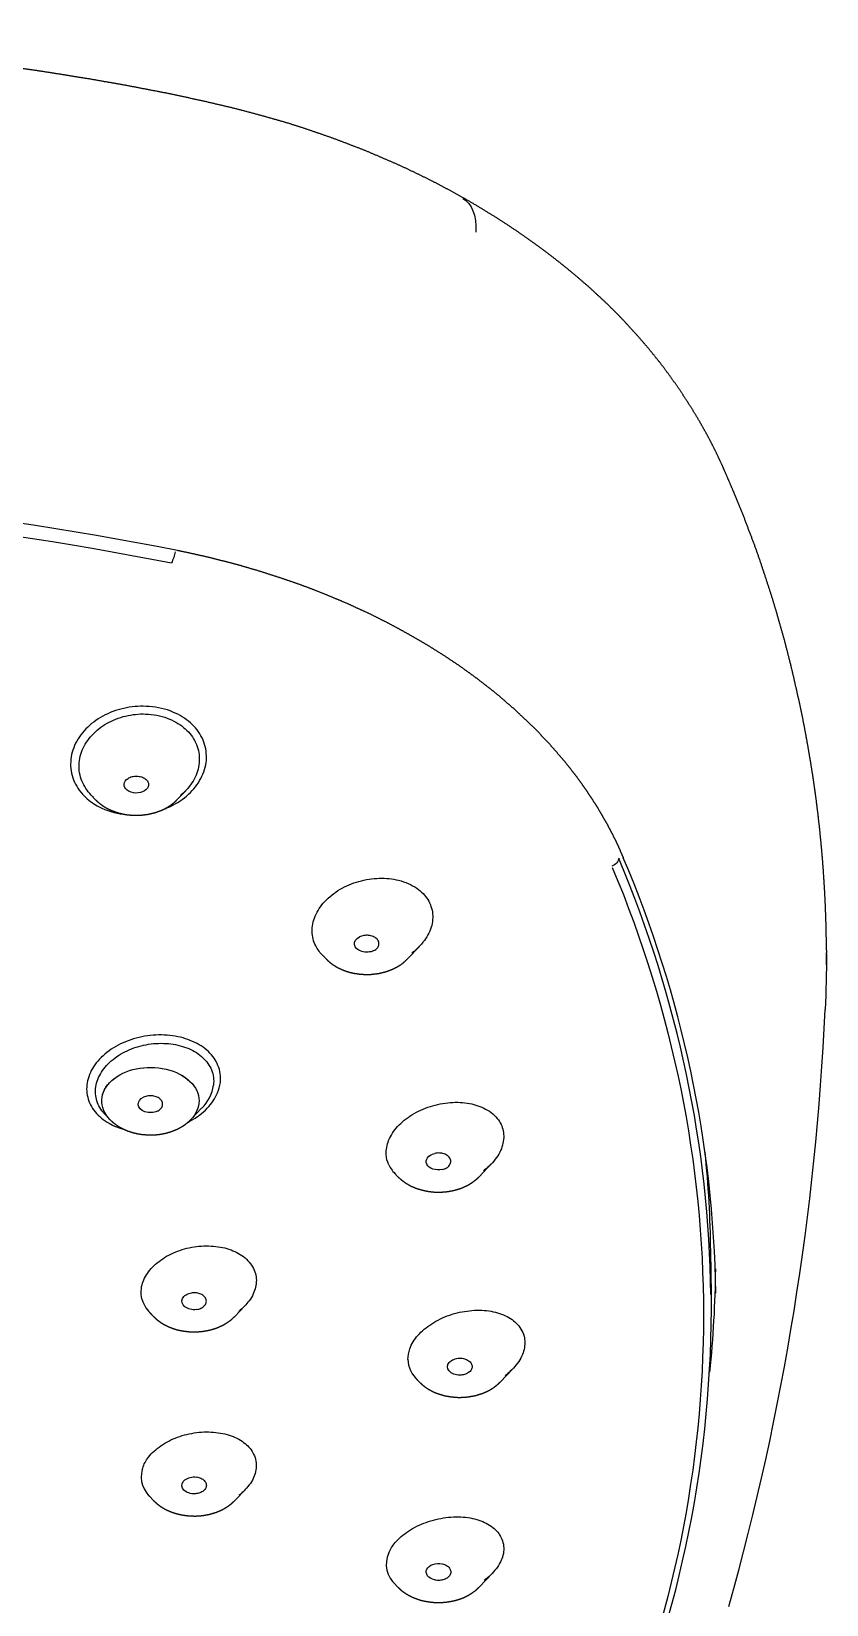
# Model space of a CAD drawing. Header units: millimetres. Extents: x 5066 to 5486, y -1867 to -1273.
# Drawn here: x 5234.27 to 5239.45, y -1577.36 to -1567.1 of the extents above; entities that cross this region are included whole.
import ezdxf

# ---------------------------------------------------------------- set-up
doc = ezdxf.new("R2010")
doc.units = ezdxf.units.MM
doc.header["$LTSCALE"] = 7
doc.header["$MEASUREMENT"] = 0
doc.layers.add('DWG', color=7, linetype='CONTINUOUS')

msp = doc.modelspace()

# ---------------------------------------------------------------- linework, layer by layer
at = {"layer": 'DWG'}
for p, q in [((5234.685, -1572.114), (5234.653, -1572.08)), ((5235.215, -1572.114), (5235.272, -1572.054)), ((5236.188, -1573.151), (5236.159, -1573.121)), ((5236.717, -1573.151), (5236.796, -1573.069)), ((5234.777, -1574.198), (5234.745, -1574.164)), ((5235.306, -1574.198), (5235.376, -1574.125)), ((5236.655, -1574.571), (5236.634, -1574.548)), ((5237.185, -1574.571), (5237.264, -1574.488)), ((5238.694, -1575.056), (5238.698, -1575.339)), ((5235.062, -1575.482), (5235.037, -1575.456)), ((5235.592, -1575.482), (5235.658, -1575.413)), ((5236.794, -1575.909), (5236.772, -1575.886)), ((5237.323, -1575.909), (5237.405, -1575.824)), ((5235.592, -1576.683), (5235.662, -1576.61)), ((5235.062, -1576.683), (5235.034, -1576.653)), ((5236.655, -1577.247), (5236.628, -1577.219)), ((5237.185, -1577.247), (5237.271, -1577.157))]:
    msp.add_line(p, q, dxfattribs=at)
for centre, radius, start, end in [((5230.959, -1591.988), 21.918, 78.7955, 101.2049), ((5234.918, -1571.744), 0.466, 243.0856, 263.6301), ((5231.185, -1575.451), 7.544, 0.9081, 23.0914), ((5235.315, -1573.124), 4.134, 359.0893, 0.1823), ((5222.084, -1572.68), 17.375, 344.3249, 357.355), ((5235.194, -1573.937), 0.262, 314.1483, 351.8522), ((5231.411, -1575.144), 7.284, 0.6852, 5.7708), ((5236.778, -1574.408), 0.201, 205.0884, 228.421), ((5235.183, -1575.315), 0.203, 196.7397, 229.1926), ((5231.133, -1575.402), 7.566, 336.9011, 0.4698), ((5236.902, -1575.759), 0.182, 180.7717, 229.1116), ((5235.16, -1576.528), 0.178, 164.4391, 231.4262), ((5236.751, -1577.099), 0.172, 154.0629, 230.7637)]:
    msp.add_arc(centre, radius, start, end, dxfattribs=at)
at = {"layer": 'DWG', "extrusion": (0, 0, -1)}
for centre, major_axis, start_param, end_param in [((5234.95, -1572.014), (0.08, 0), 0.628319, 3.769911), ((5236.452, -1573.052), (-0.08, 0), 4.08407, 7.225663), ((5235.042, -1574.077), (0.317, 0), 2.557158, 6.283185), ((5235.042, -1574.077), (0.317, 0), 2.552544, 6.283185), ((5235.042, -1574.098), (-0.08, 0), 4.12334, 7.264933), ((5235.042, -1574.077), (0.317, 0), 0, 0.584435), ((5236.92, -1574.472), (-0.08, 0), 4.39823, 7.539822), ((5223.459, -1575.101), (15.266, 0), 0.006774, 0.070623), ((5235.327, -1575.383), (-0.08, 0), 4.516039, 7.657632), ((5237.059, -1575.81), (0.08, 0), 1.570796, 4.712389), ((5235.327, -1576.584), (0.08, 0), 1.767146, 4.908739), ((5236.92, -1577.148), (0.08, 0), 1.884956, 5.026548)]:
    msp.add_ellipse(centre, major_axis=major_axis, ratio=0.690882, start_param=start_param, end_param=end_param, dxfattribs=at)
at = {"layer": 'DWG'}
for points, degree, knots in [([(5237.08, -1568.187), (5237.014, -1568.151), (5236.948, -1568.115), (5236.881, -1568.08), (5236.812, -1568.046), (5236.744, -1568.013), (5236.674, -1567.98), (5236.603, -1567.949), (5236.532, -1567.918), (5236.46, -1567.888), (5236.388, -1567.859), (5236.315, -1567.831), (5236.241, -1567.803), (5236.167, -1567.777), (5236.092, -1567.751), (5236.017, -1567.726), (5235.941, -1567.702), (5235.865, -1567.68), (5235.788, -1567.658), (5235.711, -1567.637), (5235.633, -1567.616), (5235.552, -1567.596), (5235.471, -1567.577), (5235.389, -1567.558), (5235.307, -1567.54), (5235.225, -1567.522), (5235.143, -1567.505), (5235.06, -1567.489), (5234.977, -1567.473), (5234.894, -1567.457), (5234.811, -1567.442), (5234.728, -1567.428), (5234.645, -1567.413), (5234.561, -1567.4), (5234.478, -1567.386), (5234.394, -1567.373), (5234.31, -1567.36), (5234.226, -1567.348), (5234.143, -1567.335), (5234.059, -1567.323), (5233.906, -1567.302), (5233.752, -1567.282), (5233.599, -1567.262), (5233.445, -1567.244), (5233.291, -1567.227), (5233.136, -1567.211), (5232.981, -1567.197), (5232.826, -1567.183), (5232.671, -1567.17), (5232.516, -1567.159), (5232.361, -1567.148), (5232.205, -1567.139), (5232.049, -1567.131), (5231.894, -1567.123), (5231.738, -1567.117), (5231.582, -1567.112), (5231.426, -1567.108), (5231.27, -1567.106), (5231.114, -1567.104), (5230.959, -1567.103)], 1, [0, 0, 0.410021, 0.820042, 1.230063, 1.640085, 2.050106, 2.460127, 2.870148, 3.280169, 3.69019, 4.100211, 4.510233, 4.920254, 5.330275, 5.740296, 6.150317, 6.560338, 6.970359, 7.380381, 7.790402, 8.200423, 8.627959, 9.055496, 9.483032, 9.910568, 10.338105, 10.765641, 11.193177, 11.620714, 12.04825, 12.475786, 12.903323, 13.330859, 13.758396, 14.185932, 14.613468, 15.041005, 15.468541, 15.896077, 16.323614, 17.102362, 17.881109, 18.659857, 19.438605, 20.217353, 20.996101, 21.774849, 22.553596, 23.332344, 24.111092, 24.88984, 25.668588, 26.447336, 27.226083, 28.004831, 28.783579, 29.562327, 30.341075, 31.119823, 31.89857, 31.89857]), ([(5239.449, -1573.094), (5239.448, -1573.005), (5239.446, -1572.916), (5239.443, -1572.827), (5239.439, -1572.738), (5239.434, -1572.65), (5239.428, -1572.561), (5239.421, -1572.472), (5239.413, -1572.384), (5239.404, -1572.295), (5239.394, -1572.207), (5239.383, -1572.119), (5239.371, -1572.03), (5239.358, -1571.942), (5239.344, -1571.855), (5239.329, -1571.767), (5239.313, -1571.679), (5239.296, -1571.59), (5239.278, -1571.501), (5239.258, -1571.413), (5239.238, -1571.324), (5239.217, -1571.236), (5239.195, -1571.148), (5239.172, -1571.06), (5239.147, -1570.973), (5239.122, -1570.885), (5239.096, -1570.798), (5239.068, -1570.711), (5239.039, -1570.623), (5239.01, -1570.536), (5238.979, -1570.449), (5238.946, -1570.362), (5238.913, -1570.275), (5238.878, -1570.188), (5238.842, -1570.101), (5238.805, -1570.014), (5238.767, -1569.927), (5238.745, -1569.88), (5238.722, -1569.832), (5238.698, -1569.785), (5238.673, -1569.737), (5238.646, -1569.689), (5238.619, -1569.641), (5238.591, -1569.594), (5238.561, -1569.546), (5238.531, -1569.499), (5238.5, -1569.452), (5238.468, -1569.405), (5238.434, -1569.358), (5238.401, -1569.312), (5238.366, -1569.266), (5238.33, -1569.221), (5238.294, -1569.176), (5238.256, -1569.132), (5238.218, -1569.088), (5238.179, -1569.045), (5238.14, -1569.002), (5238.096, -1568.956), (5238.05, -1568.91), (5238.004, -1568.865), (5237.956, -1568.821), (5237.908, -1568.776), (5237.858, -1568.733), (5237.808, -1568.69), (5237.757, -1568.648), (5237.705, -1568.606), (5237.652, -1568.565), (5237.598, -1568.524), (5237.543, -1568.484), (5237.488, -1568.445), (5237.432, -1568.406), (5237.375, -1568.368), (5237.317, -1568.33), (5237.259, -1568.294), (5237.2, -1568.258), (5237.14, -1568.222), (5237.08, -1568.187)], 1, [0, 0, 0.626196, 1.252392, 1.878588, 2.504784, 3.13098, 3.757176, 4.383372, 5.009568, 5.635764, 6.26196, 6.888156, 7.514352, 8.140548, 8.766744, 9.39294, 10.019136, 10.65688, 11.294625, 11.932369, 12.570114, 13.207858, 13.845602, 14.483347, 15.121091, 15.758836, 16.39658, 17.034325, 17.672069, 18.309814, 18.947558, 19.585303, 20.223047, 20.860791, 21.498536, 22.13628, 22.774025, 23.120874, 23.467722, 23.814571, 24.16142, 24.508269, 24.855118, 25.201966, 25.548815, 25.895664, 26.242513, 26.589362, 26.93621, 27.283059, 27.629908, 27.976757, 28.323606, 28.670454, 29.017303, 29.364152, 29.711001, 30.094111, 30.477221, 30.860332, 31.243442, 31.626553, 32.009663, 32.392773, 32.775884, 33.158994, 33.542104, 33.925215, 34.308325, 34.691436, 35.074546, 35.457656, 35.840767, 36.223877, 36.606987, 36.990098, 37.373208, 37.373208]), ([(5238.126, -1572.492), (5238.107, -1572.449), (5238.088, -1572.406), (5238.067, -1572.363), (5238.045, -1572.32), (5238.023, -1572.278), (5237.999, -1572.236), (5237.975, -1572.194), (5237.95, -1572.152), (5237.923, -1572.111), (5237.896, -1572.07), (5237.868, -1572.029), (5237.839, -1571.988), (5237.809, -1571.948), (5237.778, -1571.908), (5237.746, -1571.868), (5237.713, -1571.829), (5237.679, -1571.79), (5237.645, -1571.751), (5237.609, -1571.713), (5237.573, -1571.675), (5237.536, -1571.638), (5237.498, -1571.6), (5237.459, -1571.564), (5237.42, -1571.527), (5237.379, -1571.492), (5237.338, -1571.456), (5237.299, -1571.423), (5237.259, -1571.391), (5237.219, -1571.36), (5237.178, -1571.328), (5237.136, -1571.297), (5237.094, -1571.267), (5237.051, -1571.236), (5237.007, -1571.207), (5236.963, -1571.177), (5236.918, -1571.149), (5236.872, -1571.12), (5236.826, -1571.092), (5236.779, -1571.065), (5236.732, -1571.038), (5236.684, -1571.011), (5236.636, -1570.985), (5236.587, -1570.959), (5236.538, -1570.934), (5236.488, -1570.909), (5236.437, -1570.885), (5236.386, -1570.862), (5236.335, -1570.838), (5236.283, -1570.816), (5236.23, -1570.794), (5236.177, -1570.772), (5236.124, -1570.751), (5236.07, -1570.73), (5236.016, -1570.71), (5235.961, -1570.691), (5235.906, -1570.672), (5235.85, -1570.654), (5235.795, -1570.636), (5235.738, -1570.618), (5235.682, -1570.602), (5235.625, -1570.585), (5235.568, -1570.57), (5235.51, -1570.555), (5235.452, -1570.54), (5235.394, -1570.526), (5235.335, -1570.513), (5235.277, -1570.5), (5235.218, -1570.488)], 1, [3.42392, 3.42392, 3.439399, 3.454878, 3.470357, 3.485836, 3.501315, 3.516795, 3.532274, 3.547753, 3.563232, 3.578711, 3.59419, 3.609669, 3.625148, 3.640627, 3.656106, 3.671586, 3.687065, 3.702544, 3.718023, 3.733502, 3.748981, 3.76446, 3.779939, 3.795418, 3.810898, 3.826377, 3.84075, 3.855124, 3.869497, 3.88387, 3.898244, 3.912617, 3.926991, 3.941364, 3.955738, 3.970111, 3.984485, 3.998858, 4.013232, 4.027605, 4.041978, 4.056352, 4.070725, 4.085099, 4.099472, 4.113846, 4.128219, 4.142593, 4.156966, 4.17134, 4.185713, 4.200086, 4.21446, 4.228833, 4.243207, 4.25758, 4.271954, 4.286327, 4.300701, 4.315074, 4.329448, 4.343821, 4.358194, 4.372568, 4.386941, 4.401315, 4.415688, 4.430062, 4.430062]), ([(5235.131, -1572.174), (5235.14, -1572.171), (5235.148, -1572.167), (5235.156, -1572.164), (5235.2, -1572.144), (5235.242, -1572.119), (5235.277, -1572.089), (5235.312, -1572.059), (5235.342, -1572.025), (5235.363, -1571.988), (5235.385, -1571.951), (5235.399, -1571.911), (5235.405, -1571.871), (5235.41, -1571.831), (5235.407, -1571.79), (5235.395, -1571.752), (5235.384, -1571.714), (5235.363, -1571.677), (5235.336, -1571.645), (5235.309, -1571.614), (5235.274, -1571.586), (5235.235, -1571.563), (5235.215, -1571.552), (5235.193, -1571.543), (5235.171, -1571.534), (5235.123, -1571.516), (5235.069, -1571.506), (5235.014, -1571.504), (5234.965, -1571.502), (5234.915, -1571.506), (5234.868, -1571.517), (5234.82, -1571.528), (5234.773, -1571.545), (5234.732, -1571.568), (5234.69, -1571.591), (5234.652, -1571.619), (5234.621, -1571.651), (5234.59, -1571.684), (5234.564, -1571.721), (5234.548, -1571.759), (5234.531, -1571.798), (5234.522, -1571.839), (5234.522, -1571.88), (5234.521, -1571.92), (5234.53, -1571.96), (5234.547, -1571.998), (5234.564, -1572.035), (5234.589, -1572.069), (5234.621, -1572.099), (5234.646, -1572.122), (5234.675, -1572.142), (5234.708, -1572.159)], 3, [0.1589889, 0.1589889, 0.1589889, 0.1589889, 0.1685971, 0.1685971, 0.1685971, 0.2221921, 0.2221921, 0.2221921, 0.2765283, 0.2765283, 0.2765283, 0.3312981, 0.3312981, 0.3312981, 0.3860439, 0.3860439, 0.3860439, 0.4403562, 0.4403562, 0.4403562, 0.4940208, 0.4940208, 0.4940208, 0.5207093, 0.5207093, 0.5207093, 0.5798719, 0.5798719, 0.5798719, 0.6325164, 0.6325164, 0.6325164, 0.6854549, 0.6854549, 0.6854549, 0.7390417, 0.7390417, 0.7390417, 0.7933997, 0.7933997, 0.7933997, 0.848304, 0.848304, 0.848304, 0.9032088, 0.9032088, 0.9032088, 0.9575028, 0.9575028, 0.9575028, 1, 1, 1, 1]), ([(5234.671, -1572.097), (5234.67, -1572.096), (5234.668, -1572.094), (5234.666, -1572.093), (5234.638, -1572.067), (5234.616, -1572.036), (5234.601, -1572.003), (5234.585, -1571.97), (5234.577, -1571.934), (5234.577, -1571.898), (5234.576, -1571.862), (5234.584, -1571.824), (5234.598, -1571.789), (5234.612, -1571.754), (5234.634, -1571.721), (5234.662, -1571.691), (5234.689, -1571.662), (5234.722, -1571.635), (5234.759, -1571.614), (5234.796, -1571.594), (5234.837, -1571.577), (5234.88, -1571.567), (5234.923, -1571.557), (5234.967, -1571.552), (5235.011, -1571.554), (5235.06, -1571.555), (5235.108, -1571.565), (5235.152, -1571.581), (5235.171, -1571.588), (5235.19, -1571.597), (5235.208, -1571.607), (5235.244, -1571.627), (5235.275, -1571.653), (5235.299, -1571.681), (5235.323, -1571.71), (5235.341, -1571.744), (5235.351, -1571.778), (5235.361, -1571.813), (5235.363, -1571.85), (5235.358, -1571.886), (5235.353, -1571.922), (5235.34, -1571.958), (5235.32, -1571.991), (5235.3, -1572.024), (5235.274, -1572.055), (5235.242, -1572.082), (5235.24, -1572.083), (5235.239, -1572.085), (5235.237, -1572.086)], 3, [0.0387168, 0.0387168, 0.0387168, 0.0387168, 0.0419095, 0.0419095, 0.0419095, 0.0956204, 0.0956204, 0.0956204, 0.1502016, 0.1502016, 0.1502016, 0.2050524, 0.2050524, 0.2050524, 0.2595771, 0.2595771, 0.2595771, 0.3134825, 0.3134825, 0.3134825, 0.3668367, 0.3668367, 0.3668367, 0.4199595, 0.4199595, 0.4199595, 0.4797087, 0.4797087, 0.4797087, 0.5066625, 0.5066625, 0.5066625, 0.5608613, 0.5608613, 0.5608613, 0.6156673, 0.6156673, 0.6156673, 0.6708093, 0.6708093, 0.6708093, 0.7258137, 0.7258137, 0.7258137, 0.780165, 0.780165, 0.780165, 0.7828496, 0.7828496, 0.7828496, 0.7828496]), ([(5234.685, -1572.114), (5234.696, -1572.124), (5234.707, -1572.134), (5234.719, -1572.143), (5234.731, -1572.152), (5234.744, -1572.16), (5234.758, -1572.168), (5234.772, -1572.175), (5234.787, -1572.182), (5234.803, -1572.188), (5234.819, -1572.194), (5234.835, -1572.199), (5234.852, -1572.203), (5234.869, -1572.207), (5234.886, -1572.21), (5234.903, -1572.212), (5234.921, -1572.213), (5234.938, -1572.214), (5234.956, -1572.214), (5234.973, -1572.214), (5234.991, -1572.212), (5235.008, -1572.21), (5235.025, -1572.208), (5235.042, -1572.204), (5235.059, -1572.2), (5235.076, -1572.196), (5235.092, -1572.19), (5235.108, -1572.184), (5235.123, -1572.178), (5235.138, -1572.17), (5235.152, -1572.162), (5235.166, -1572.154), (5235.179, -1572.145), (5235.192, -1572.135), (5235.204, -1572.125), (5235.215, -1572.114)], 1, [0.584435, 0.584435, 0.63789, 0.691346, 0.744802, 0.798258, 0.851714, 0.90517, 0.961835, 1.018501, 1.075167, 1.131833, 1.188499, 1.245165, 1.302426, 1.359688, 1.41695, 1.474212, 1.531473, 1.588735, 1.645971, 1.703206, 1.760441, 1.817677, 1.874912, 1.932147, 1.989402, 2.046657, 2.103912, 2.161167, 2.218422, 2.275677, 2.331974, 2.38827, 2.444566, 2.500862, 2.557158, 2.557158]), ([(5236.168, -1573.131), (5236.148, -1573.112), (5236.132, -1573.09), (5236.12, -1573.066), (5236.105, -1573.037), (5236.097, -1573.005), (5236.096, -1572.973), (5236.095, -1572.939), (5236.102, -1572.905), (5236.116, -1572.872), (5236.13, -1572.838), (5236.152, -1572.806), (5236.179, -1572.776), (5236.207, -1572.747), (5236.241, -1572.72), (5236.278, -1572.697), (5236.316, -1572.675), (5236.358, -1572.657), (5236.401, -1572.645), (5236.444, -1572.633), (5236.49, -1572.626), (5236.534, -1572.625), (5236.577, -1572.624), (5236.62, -1572.628), (5236.66, -1572.638), (5236.704, -1572.649), (5236.744, -1572.667), (5236.778, -1572.69), (5236.793, -1572.7), (5236.807, -1572.712), (5236.819, -1572.725), (5236.843, -1572.749), (5236.861, -1572.778), (5236.871, -1572.809), (5236.882, -1572.84), (5236.885, -1572.873), (5236.88, -1572.907), (5236.876, -1572.94), (5236.863, -1572.975), (5236.844, -1573.007), (5236.824, -1573.039), (5236.797, -1573.071), (5236.765, -1573.098), (5236.759, -1573.103), (5236.753, -1573.108), (5236.746, -1573.113)], 3, [0, 0, 0, 0, 0.0420573, 0.0420573, 0.0420573, 0.0946403, 0.0946403, 0.0946403, 0.1482071, 0.1482071, 0.1482071, 0.2025926, 0.2025926, 0.2025926, 0.2573559, 0.2573559, 0.2573559, 0.3120156, 0.3120156, 0.3120156, 0.3662358, 0.3662358, 0.3662358, 0.4198709, 0.4198709, 0.4198709, 0.4793399, 0.4793399, 0.4793399, 0.506206, 0.506206, 0.506206, 0.5594941, 0.5594941, 0.5594941, 0.61334, 0.61334, 0.61334, 0.6679531, 0.6679531, 0.6679531, 0.7231612, 0.7231612, 0.7231612, 0.7337944, 0.7337944, 0.7337944, 0.7337944]), ([(5236.188, -1573.151), (5236.198, -1573.162), (5236.21, -1573.172), (5236.221, -1573.181), (5236.234, -1573.19), (5236.247, -1573.198), (5236.26, -1573.206), (5236.275, -1573.213), (5236.29, -1573.22), (5236.305, -1573.226), (5236.321, -1573.232), (5236.337, -1573.237), (5236.354, -1573.241), (5236.371, -1573.245), (5236.388, -1573.247), (5236.405, -1573.25), (5236.423, -1573.251), (5236.44, -1573.252), (5236.458, -1573.252), (5236.475, -1573.252), (5236.493, -1573.25), (5236.51, -1573.248), (5236.528, -1573.246), (5236.545, -1573.242), (5236.561, -1573.238), (5236.578, -1573.234), (5236.594, -1573.228), (5236.61, -1573.222), (5236.625, -1573.216), (5236.64, -1573.208), (5236.655, -1573.2), (5236.668, -1573.192), (5236.682, -1573.183), (5236.694, -1573.173), (5236.706, -1573.162), (5236.717, -1573.151)], 1, [0.584435, 0.584435, 0.63789, 0.691346, 0.744802, 0.798258, 0.851714, 0.90517, 0.961835, 1.018501, 1.075167, 1.131833, 1.188499, 1.245165, 1.302426, 1.359688, 1.41695, 1.474212, 1.531473, 1.588735, 1.645971, 1.703206, 1.760441, 1.817677, 1.874912, 1.932147, 1.989402, 2.046657, 2.103912, 2.161167, 2.218422, 2.275677, 2.331974, 2.38827, 2.444566, 2.500862, 2.557158, 2.557158]), ([(5235.498, -1573.956), (5235.502, -1573.918), (5235.497, -1573.88), (5235.482, -1573.845), (5235.469, -1573.812), (5235.448, -1573.782), (5235.42, -1573.755), (5235.392, -1573.729), (5235.357, -1573.706), (5235.317, -1573.689), (5235.278, -1573.671), (5235.233, -1573.659), (5235.186, -1573.652), (5235.139, -1573.646), (5235.089, -1573.645), (5235.041, -1573.65), (5234.992, -1573.656), (5234.943, -1573.667), (5234.897, -1573.684), (5234.852, -1573.701), (5234.809, -1573.724), (5234.772, -1573.75), (5234.735, -1573.777), (5234.704, -1573.808), (5234.68, -1573.841), (5234.657, -1573.874), (5234.64, -1573.91), (5234.632, -1573.946), (5234.624, -1573.982), (5234.624, -1574.018), (5234.633, -1574.052), (5234.641, -1574.087), (5234.658, -1574.119), (5234.682, -1574.148), (5234.705, -1574.177), (5234.737, -1574.203), (5234.773, -1574.223), (5234.802, -1574.24), (5234.836, -1574.254), (5234.872, -1574.263)], 3, [0, 0, 0, 0, 0.0823919, 0.0823919, 0.0823919, 0.1585683, 0.1585683, 0.1585683, 0.2348735, 0.2348735, 0.2348735, 0.3115459, 0.3115459, 0.3115459, 0.3886784, 0.3886784, 0.3886784, 0.4662165, 0.4662165, 0.4662165, 0.5439755, 0.5439755, 0.5439755, 0.6216809, 0.6216809, 0.6216809, 0.6990356, 0.6990356, 0.6990356, 0.775838, 0.775838, 0.775838, 0.8521066, 0.8521066, 0.8521066, 0.9281309, 0.9281309, 0.9281309, 0.9907057, 0.9907057, 0.9907057, 0.9907057]), ([(5234.746, -1574.165), (5234.741, -1574.16), (5234.737, -1574.155), (5234.733, -1574.15), (5234.712, -1574.125), (5234.697, -1574.096), (5234.69, -1574.066), (5234.682, -1574.036), (5234.682, -1574.004), (5234.688, -1573.972), (5234.695, -1573.941), (5234.709, -1573.909), (5234.73, -1573.879), (5234.75, -1573.849), (5234.778, -1573.821), (5234.81, -1573.797), (5234.842, -1573.773), (5234.879, -1573.753), (5234.919, -1573.737), (5234.959, -1573.722), (5235.003, -1573.711), (5235.046, -1573.705), (5235.089, -1573.7), (5235.134, -1573.7), (5235.175, -1573.705), (5235.217, -1573.71), (5235.257, -1573.721), (5235.292, -1573.736), (5235.327, -1573.751), (5235.359, -1573.771), (5235.384, -1573.795), (5235.409, -1573.818), (5235.428, -1573.846), (5235.44, -1573.875), (5235.453, -1573.906), (5235.457, -1573.94), (5235.453, -1573.974)], 3, [0.1314311, 0.1314311, 0.1314311, 0.1314311, 0.1467169, 0.1467169, 0.1467169, 0.2222308, 0.2222308, 0.2222308, 0.2983464, 0.2983464, 0.2983464, 0.3751965, 0.3751965, 0.3751965, 0.452648, 0.452648, 0.452648, 0.5304215, 0.5304215, 0.5304215, 0.6082195, 0.6082195, 0.6082195, 0.6858094, 0.6858094, 0.6858094, 0.7630757, 0.7630757, 0.7630757, 0.8400485, 0.8400485, 0.8400485, 0.9169081, 0.9169081, 0.9169081, 1, 1, 1, 1]), ([(5235.286, -1574.217), (5235.292, -1574.214), (5235.298, -1574.211), (5235.304, -1574.207), (5235.345, -1574.184), (5235.382, -1574.156), (5235.412, -1574.125), (5235.442, -1574.094), (5235.465, -1574.06), (5235.479, -1574.025), (5235.489, -1574.002), (5235.495, -1573.979), (5235.498, -1573.956), (5235.498, -1573.956), (5235.498, -1573.956), (5235.498, -1573.956)], 3, [0.5003189, 0.5003189, 0.5003189, 0.5003189, 0.526916, 0.526916, 0.526916, 0.7070222, 0.7070222, 0.7070222, 0.886111, 0.886111, 0.886111, 0.9999855, 0.9999855, 0.9999855, 1, 1, 1, 1]), ([(5236.596, -1574.494), (5236.586, -1574.472), (5236.58, -1574.449), (5236.579, -1574.426), (5236.578, -1574.396), (5236.583, -1574.364), (5236.595, -1574.334), (5236.608, -1574.303), (5236.628, -1574.272), (5236.653, -1574.244), (5236.679, -1574.216), (5236.712, -1574.189), (5236.747, -1574.167), (5236.784, -1574.145), (5236.825, -1574.126), (5236.867, -1574.113), (5236.909, -1574.099), (5236.954, -1574.091), (5236.997, -1574.087), (5237.04, -1574.084), (5237.083, -1574.086), (5237.122, -1574.094), (5237.16, -1574.101), (5237.196, -1574.113), (5237.227, -1574.13), (5237.262, -1574.148), (5237.291, -1574.173), (5237.311, -1574.201), (5237.319, -1574.214), (5237.326, -1574.226), (5237.332, -1574.24), (5237.343, -1574.268), (5237.347, -1574.298), (5237.344, -1574.329), (5237.341, -1574.36), (5237.33, -1574.393), (5237.313, -1574.423), (5237.295, -1574.454), (5237.27, -1574.485), (5237.239, -1574.512), (5237.231, -1574.519), (5237.223, -1574.526), (5237.214, -1574.532)], 3, [0, 0, 0, 0, 0.0412709, 0.0412709, 0.0412709, 0.0936699, 0.0936699, 0.0936699, 0.1473235, 0.1473235, 0.1473235, 0.2021135, 0.2021135, 0.2021135, 0.2574531, 0.2574531, 0.2574531, 0.3125556, 0.3125556, 0.3125556, 0.3668115, 0.3668115, 0.3668115, 0.419994, 0.419994, 0.419994, 0.4799952, 0.4799952, 0.4799952, 0.5053086, 0.5053086, 0.5053086, 0.5583663, 0.5583663, 0.5583663, 0.6125258, 0.6125258, 0.6125258, 0.6678124, 0.6678124, 0.6678124, 0.6825038, 0.6825038, 0.6825038, 0.6825038]), ([(5234.777, -1574.198), (5234.788, -1574.208), (5234.799, -1574.218), (5234.811, -1574.227), (5234.823, -1574.236), (5234.836, -1574.244), (5234.849, -1574.252), (5234.864, -1574.259), (5234.879, -1574.266), (5234.895, -1574.273), (5234.91, -1574.278), (5234.927, -1574.283), (5234.943, -1574.287), (5234.96, -1574.291), (5234.977, -1574.294), (5234.995, -1574.296), (5235.012, -1574.297), (5235.03, -1574.298), (5235.047, -1574.298), (5235.065, -1574.298), (5235.082, -1574.297), (5235.1, -1574.295), (5235.117, -1574.292), (5235.134, -1574.289), (5235.151, -1574.285), (5235.167, -1574.28), (5235.183, -1574.275), (5235.199, -1574.268), (5235.215, -1574.262), (5235.23, -1574.254), (5235.244, -1574.246), (5235.258, -1574.238), (5235.271, -1574.229), (5235.283, -1574.219), (5235.295, -1574.209), (5235.306, -1574.198)], 1, [0.584435, 0.584435, 0.63789, 0.691346, 0.744802, 0.798258, 0.851714, 0.90517, 0.961835, 1.018501, 1.075167, 1.131833, 1.188499, 1.245165, 1.302426, 1.359688, 1.41695, 1.474212, 1.531473, 1.588735, 1.645971, 1.703206, 1.760441, 1.817677, 1.874912, 1.932147, 1.989402, 2.046657, 2.103912, 2.161167, 2.218422, 2.275677, 2.331974, 2.38827, 2.444566, 2.500862, 2.557158, 2.557158]), ([(5236.655, -1574.571), (5236.666, -1574.581), (5236.677, -1574.591), (5236.689, -1574.6), (5236.701, -1574.609), (5236.714, -1574.617), (5236.728, -1574.625), (5236.742, -1574.633), (5236.757, -1574.639), (5236.773, -1574.646), (5236.789, -1574.651), (5236.805, -1574.656), (5236.822, -1574.66), (5236.839, -1574.664), (5236.856, -1574.667), (5236.873, -1574.669), (5236.891, -1574.671), (5236.908, -1574.671), (5236.926, -1574.671), (5236.943, -1574.671), (5236.961, -1574.67), (5236.978, -1574.668), (5236.995, -1574.665), (5237.012, -1574.662), (5237.029, -1574.658), (5237.046, -1574.653), (5237.062, -1574.648), (5237.078, -1574.642), (5237.093, -1574.635), (5237.108, -1574.628), (5237.122, -1574.62), (5237.136, -1574.611), (5237.149, -1574.602), (5237.162, -1574.592), (5237.174, -1574.582), (5237.185, -1574.571)], 1, [0.584435, 0.584435, 0.63789, 0.691346, 0.744802, 0.798258, 0.851714, 0.90517, 0.961835, 1.018501, 1.075167, 1.131833, 1.188499, 1.245165, 1.302426, 1.359688, 1.41695, 1.474212, 1.531473, 1.588735, 1.645971, 1.703206, 1.760441, 1.817677, 1.874912, 1.932147, 1.989402, 2.046657, 2.103912, 2.161167, 2.218422, 2.275677, 2.331974, 2.38827, 2.444566, 2.500862, 2.557158, 2.557158]), ([(5234.989, -1575.373), (5234.982, -1575.35), (5234.98, -1575.324), (5234.983, -1575.299), (5234.987, -1575.27), (5234.998, -1575.24), (5235.016, -1575.212), (5235.033, -1575.183), (5235.057, -1575.156), (5235.087, -1575.132), (5235.116, -1575.108), (5235.151, -1575.086), (5235.189, -1575.069), (5235.227, -1575.052), (5235.269, -1575.039), (5235.311, -1575.031), (5235.353, -1575.024), (5235.396, -1575.021), (5235.437, -1575.023), (5235.478, -1575.025), (5235.519, -1575.032), (5235.554, -1575.044), (5235.59, -1575.056), (5235.622, -1575.072), (5235.648, -1575.092), (5235.677, -1575.114), (5235.7, -1575.141), (5235.714, -1575.17), (5235.721, -1575.184), (5235.726, -1575.199), (5235.729, -1575.214), (5235.735, -1575.242), (5235.733, -1575.273), (5235.725, -1575.302), (5235.716, -1575.332), (5235.7, -1575.363), (5235.678, -1575.39), (5235.661, -1575.411), (5235.641, -1575.431), (5235.618, -1575.449)], 3, [0, 0, 0, 0, 0.04486, 0.04486, 0.04486, 0.0978468, 0.0978468, 0.0978468, 0.1515554, 0.1515554, 0.1515554, 0.2058825, 0.2058825, 0.2058825, 0.2604839, 0.2604839, 0.2604839, 0.3149272, 0.3149272, 0.3149272, 0.3688963, 0.3688963, 0.3688963, 0.4223188, 0.4223188, 0.4223188, 0.4808262, 0.4808262, 0.4808262, 0.5086176, 0.5086176, 0.5086176, 0.5622098, 0.5622098, 0.5622098, 0.6164352, 0.6164352, 0.6164352, 0.657373, 0.657373, 0.657373, 0.657373]), ([(5235.062, -1575.482), (5235.073, -1575.493), (5235.084, -1575.503), (5235.096, -1575.512), (5235.108, -1575.521), (5235.121, -1575.529), (5235.134, -1575.537), (5235.149, -1575.544), (5235.164, -1575.551), (5235.18, -1575.557), (5235.196, -1575.563), (5235.212, -1575.568), (5235.228, -1575.572), (5235.245, -1575.575), (5235.263, -1575.578), (5235.28, -1575.58), (5235.297, -1575.582), (5235.315, -1575.583), (5235.332, -1575.583), (5235.35, -1575.582), (5235.368, -1575.581), (5235.385, -1575.579), (5235.402, -1575.576), (5235.419, -1575.573), (5235.436, -1575.569), (5235.452, -1575.564), (5235.469, -1575.559), (5235.484, -1575.553), (5235.5, -1575.546), (5235.515, -1575.539), (5235.529, -1575.531), (5235.543, -1575.522), (5235.556, -1575.513), (5235.569, -1575.504), (5235.58, -1575.493), (5235.592, -1575.482)], 1, [0.584435, 0.584435, 0.63789, 0.691346, 0.744802, 0.798258, 0.851714, 0.90517, 0.961835, 1.018501, 1.075167, 1.131833, 1.188499, 1.245165, 1.302426, 1.359688, 1.41695, 1.474212, 1.531473, 1.588735, 1.645971, 1.703206, 1.760441, 1.817677, 1.874912, 1.932147, 1.989402, 2.046657, 2.103912, 2.161167, 2.218422, 2.275677, 2.331974, 2.38827, 2.444566, 2.500862, 2.557158, 2.557158]), ([(5236.721, -1575.762), (5236.721, -1575.739), (5236.725, -1575.716), (5236.733, -1575.693), (5236.744, -1575.663), (5236.763, -1575.633), (5236.786, -1575.606), (5236.811, -1575.578), (5236.841, -1575.552), (5236.876, -1575.53), (5236.911, -1575.507), (5236.951, -1575.488), (5236.993, -1575.473), (5237.034, -1575.459), (5237.079, -1575.449), (5237.122, -1575.445), (5237.165, -1575.44), (5237.208, -1575.441), (5237.248, -1575.446), (5237.287, -1575.452), (5237.324, -1575.463), (5237.356, -1575.478), (5237.387, -1575.492), (5237.414, -1575.512), (5237.434, -1575.534), (5237.458, -1575.56), (5237.474, -1575.59), (5237.48, -1575.622), (5237.482, -1575.635), (5237.483, -1575.649), (5237.482, -1575.663), (5237.481, -1575.693), (5237.472, -1575.724), (5237.456, -1575.754), (5237.44, -1575.784), (5237.417, -1575.814), (5237.388, -1575.84), (5237.378, -1575.85), (5237.366, -1575.86), (5237.354, -1575.869)], 3, [0, 0, 0, 0, 0.0408749, 0.0408749, 0.0408749, 0.0937818, 0.0937818, 0.0937818, 0.1480012, 0.1480012, 0.1480012, 0.2031748, 0.2031748, 0.2031748, 0.2585455, 0.2585455, 0.2585455, 0.3133298, 0.3133298, 0.3133298, 0.367095, 0.367095, 0.367095, 0.419889, 0.419889, 0.419889, 0.4801679, 0.4801679, 0.4801679, 0.5052206, 0.5052206, 0.5052206, 0.5587492, 0.5587492, 0.5587492, 0.6134834, 0.6134834, 0.6134834, 0.634001, 0.634001, 0.634001, 0.634001]), ([(5236.794, -1575.909), (5236.805, -1575.919), (5236.816, -1575.929), (5236.828, -1575.939), (5236.84, -1575.947), (5236.853, -1575.956), (5236.866, -1575.963), (5236.881, -1575.971), (5236.896, -1575.978), (5236.912, -1575.984), (5236.927, -1575.989), (5236.944, -1575.994), (5236.96, -1575.999), (5236.977, -1576.002), (5236.994, -1576.005), (5237.012, -1576.007), (5237.029, -1576.009), (5237.047, -1576.01), (5237.064, -1576.01), (5237.082, -1576.009), (5237.099, -1576.008), (5237.117, -1576.006), (5237.134, -1576.003), (5237.151, -1576), (5237.168, -1575.996), (5237.184, -1575.991), (5237.2, -1575.986), (5237.216, -1575.98), (5237.232, -1575.973), (5237.247, -1575.966), (5237.261, -1575.958), (5237.275, -1575.949), (5237.288, -1575.94), (5237.3, -1575.93), (5237.312, -1575.92), (5237.323, -1575.909)], 1, [0.584435, 0.584435, 0.63789, 0.691346, 0.744802, 0.798258, 0.851714, 0.90517, 0.961835, 1.018501, 1.075167, 1.131833, 1.188499, 1.245165, 1.302426, 1.359688, 1.41695, 1.474212, 1.531473, 1.588735, 1.645971, 1.703206, 1.760441, 1.817677, 1.874912, 1.932147, 1.989402, 2.046657, 2.103912, 2.161167, 2.218422, 2.275677, 2.331974, 2.38827, 2.444566, 2.500862, 2.557158, 2.557158]), ([(5234.989, -1576.48), (5234.995, -1576.456), (5235.007, -1576.432), (5235.023, -1576.409), (5235.042, -1576.382), (5235.068, -1576.356), (5235.098, -1576.334), (5235.129, -1576.311), (5235.165, -1576.291), (5235.204, -1576.275), (5235.243, -1576.26), (5235.285, -1576.248), (5235.327, -1576.242), (5235.369, -1576.235), (5235.413, -1576.234), (5235.454, -1576.237), (5235.494, -1576.24), (5235.534, -1576.248), (5235.568, -1576.261), (5235.603, -1576.273), (5235.634, -1576.29), (5235.659, -1576.311), (5235.684, -1576.331), (5235.703, -1576.355), (5235.715, -1576.381), (5235.729, -1576.409), (5235.735, -1576.44), (5235.731, -1576.472), (5235.73, -1576.487), (5235.726, -1576.502), (5235.721, -1576.517), (5235.711, -1576.546), (5235.693, -1576.575), (5235.669, -1576.601), (5235.655, -1576.618), (5235.638, -1576.633), (5235.619, -1576.648)], 3, [0, 0, 0, 0, 0.0447199, 0.0447199, 0.0447199, 0.0981176, 0.0981176, 0.0981176, 0.152218, 0.152218, 0.152218, 0.2067564, 0.2067564, 0.2067564, 0.261299, 0.261299, 0.261299, 0.3154546, 0.3154546, 0.3154546, 0.3690669, 0.3690669, 0.3690669, 0.4222753, 0.4222753, 0.4222753, 0.4809024, 0.4809024, 0.4809024, 0.5087636, 0.5087636, 0.5087636, 0.5627523, 0.5627523, 0.5627523, 0.5961088, 0.5961088, 0.5961088, 0.5961088]), ([(5235.062, -1576.683), (5235.073, -1576.693), (5235.084, -1576.703), (5235.096, -1576.712), (5235.108, -1576.721), (5235.121, -1576.729), (5235.134, -1576.737), (5235.149, -1576.745), (5235.164, -1576.751), (5235.18, -1576.758), (5235.196, -1576.763), (5235.212, -1576.768), (5235.228, -1576.772), (5235.245, -1576.776), (5235.263, -1576.779), (5235.28, -1576.781), (5235.297, -1576.783), (5235.315, -1576.783), (5235.332, -1576.784), (5235.35, -1576.783), (5235.368, -1576.782), (5235.385, -1576.78), (5235.402, -1576.777), (5235.419, -1576.774), (5235.436, -1576.77), (5235.452, -1576.765), (5235.469, -1576.76), (5235.484, -1576.754), (5235.5, -1576.747), (5235.515, -1576.74), (5235.529, -1576.732), (5235.543, -1576.723), (5235.556, -1576.714), (5235.569, -1576.704), (5235.58, -1576.694), (5235.592, -1576.683)], 1, [0.584435, 0.584435, 0.63789, 0.691346, 0.744802, 0.798258, 0.851714, 0.90517, 0.961835, 1.018501, 1.075167, 1.131833, 1.188499, 1.245165, 1.302426, 1.359688, 1.41695, 1.474212, 1.531473, 1.588735, 1.645971, 1.703206, 1.760441, 1.817677, 1.874912, 1.932147, 1.989402, 2.046657, 2.103912, 2.161167, 2.218422, 2.275677, 2.331974, 2.38827, 2.444566, 2.500862, 2.557158, 2.557158]), ([(5236.596, -1577.023), (5236.606, -1577.001), (5236.62, -1576.978), (5236.638, -1576.957), (5236.661, -1576.93), (5236.69, -1576.904), (5236.724, -1576.882), (5236.758, -1576.859), (5236.798, -1576.84), (5236.839, -1576.825), (5236.88, -1576.81), (5236.925, -1576.799), (5236.968, -1576.794), (5237.012, -1576.788), (5237.056, -1576.788), (5237.096, -1576.792), (5237.137, -1576.797), (5237.175, -1576.806), (5237.208, -1576.82), (5237.24, -1576.834), (5237.269, -1576.852), (5237.291, -1576.873), (5237.312, -1576.894), (5237.328, -1576.919), (5237.337, -1576.945), (5237.347, -1576.975), (5237.348, -1577.008), (5237.34, -1577.041), (5237.336, -1577.055), (5237.331, -1577.069), (5237.324, -1577.083), (5237.309, -1577.113), (5237.287, -1577.142), (5237.26, -1577.168), (5237.247, -1577.181), (5237.232, -1577.193), (5237.217, -1577.204)], 3, [0, 0, 0, 0, 0.041104, 0.041104, 0.041104, 0.0946037, 0.0946037, 0.0946037, 0.1493118, 0.1493118, 0.1493118, 0.2046553, 0.2046553, 0.2046553, 0.2598108, 0.2598108, 0.2598108, 0.3141224, 0.3141224, 0.3141224, 0.3674067, 0.3674067, 0.3674067, 0.4199895, 0.4199895, 0.4199895, 0.4802634, 0.4802634, 0.4802634, 0.5056942, 0.5056942, 0.5056942, 0.5597866, 0.5597866, 0.5597866, 0.5858183, 0.5858183, 0.5858183, 0.5858183]), ([(5236.655, -1577.247), (5236.666, -1577.258), (5236.677, -1577.268), (5236.689, -1577.277), (5236.701, -1577.286), (5236.714, -1577.294), (5236.728, -1577.302), (5236.742, -1577.309), (5236.757, -1577.316), (5236.773, -1577.322), (5236.789, -1577.328), (5236.805, -1577.333), (5236.822, -1577.337), (5236.839, -1577.34), (5236.856, -1577.343), (5236.873, -1577.345), (5236.891, -1577.347), (5236.908, -1577.348), (5236.926, -1577.348), (5236.943, -1577.347), (5236.961, -1577.346), (5236.978, -1577.344), (5236.995, -1577.341), (5237.012, -1577.338), (5237.029, -1577.334), (5237.046, -1577.329), (5237.062, -1577.324), (5237.078, -1577.318), (5237.093, -1577.311), (5237.108, -1577.304), (5237.122, -1577.296), (5237.136, -1577.287), (5237.149, -1577.278), (5237.162, -1577.269), (5237.174, -1577.258), (5237.185, -1577.247)], 1, [0.584435, 0.584435, 0.63789, 0.691346, 0.744802, 0.798258, 0.851714, 0.90517, 0.961835, 1.018501, 1.075167, 1.131833, 1.188499, 1.245165, 1.302426, 1.359688, 1.41695, 1.474212, 1.531473, 1.588735, 1.645971, 1.703206, 1.760441, 1.817677, 1.874912, 1.932147, 1.989402, 2.046657, 2.103912, 2.161167, 2.218422, 2.275677, 2.331974, 2.38827, 2.444566, 2.500862, 2.557158, 2.557158])]:
    msp.add_open_spline(points, degree=degree, knots=knots, dxfattribs=at)
for points in [[(5237.078, -1568.192), (5237.136, -1568.225), (5237.169, -1568.301), (5237.164, -1568.411)], [(5226.738, -1570.569), (5229.478, -1570.022), (5232.44, -1570.022), (5235.179, -1570.569)], [(5235.204, -1570.497), (5235.2, -1570.516), (5235.19, -1570.548), (5235.179, -1570.569)], [(5234.885, -1571.982), (5234.892, -1571.976), (5234.907, -1571.966), (5234.937, -1571.958), (5234.969, -1571.959), (5234.998, -1571.968), (5235.02, -1571.985), (5235.031, -1572.005), (5235.03, -1572.028), (5235.021, -1572.041), (5235.015, -1572.047)], [(5238.095, -1572.494), (5238.095, -1572.514), (5238.075, -1572.537), (5238.049, -1572.546)], [(5238.695, -1575.339), (5238.683, -1574.379), (5238.484, -1573.42), (5238.095, -1572.495)], [(5238.053, -1572.554), (5238.845, -1574.447), (5238.845, -1576.494), (5238.053, -1578.386)], [(5236.499, -1573.097), (5236.508, -1573.093), (5236.522, -1573.082), (5236.533, -1573.061), (5236.532, -1573.039), (5236.519, -1573.019), (5236.495, -1573.004), (5236.465, -1572.996), (5236.433, -1572.997), (5236.414, -1573.003), (5236.405, -1573.007)], [(5236.174, -1573.136), (5236.172, -1573.134), (5236.17, -1573.132), (5236.168, -1573.131)], [(5239.449, -1573.118), (5239.449, -1573.239), (5239.446, -1573.36), (5239.441, -1573.481)], [(5239.449, -1573.094), (5239.449, -1573.1), (5239.449, -1573.106), (5239.449, -1573.112)], [(5235.086, -1574.144), (5235.095, -1574.14), (5235.11, -1574.13), (5235.122, -1574.109), (5235.122, -1574.087), (5235.11, -1574.067), (5235.087, -1574.051), (5235.058, -1574.043), (5235.026, -1574.043), (5235.006, -1574.048), (5234.997, -1574.052)], [(5236.945, -1574.524), (5236.955, -1574.522), (5236.973, -1574.515), (5236.993, -1574.497), (5237.002, -1574.476), (5236.998, -1574.454), (5236.983, -1574.435), (5236.957, -1574.421), (5236.927, -1574.415), (5236.905, -1574.417), (5236.895, -1574.419)], [(5235.343, -1575.437), (5235.353, -1575.436), (5235.373, -1575.43), (5235.395, -1575.414), (5235.407, -1575.394), (5235.407, -1575.372), (5235.395, -1575.351), (5235.373, -1575.336), (5235.343, -1575.327), (5235.322, -1575.327), (5235.311, -1575.329)], [(5237.059, -1575.754), (5237.069, -1575.754), (5237.09, -1575.757), (5237.117, -1575.77), (5237.135, -1575.788), (5237.141, -1575.81), (5237.135, -1575.831), (5237.117, -1575.85), (5237.09, -1575.862), (5237.069, -1575.865), (5237.059, -1575.865)], [(5235.343, -1576.529), (5235.353, -1576.531), (5235.373, -1576.536), (5235.395, -1576.552), (5235.407, -1576.573), (5235.407, -1576.595), (5235.395, -1576.615), (5235.373, -1576.631), (5235.343, -1576.639), (5235.322, -1576.639), (5235.311, -1576.638)], [(5236.945, -1577.095), (5236.955, -1577.098), (5236.973, -1577.105), (5236.993, -1577.122), (5237.002, -1577.144), (5236.998, -1577.166), (5236.983, -1577.185), (5236.957, -1577.199), (5236.927, -1577.205), (5236.905, -1577.203), (5236.895, -1577.201)]]:
    msp.add_open_spline(points, degree=3, dxfattribs=at)

doc.saveas('drawing.dxf')
